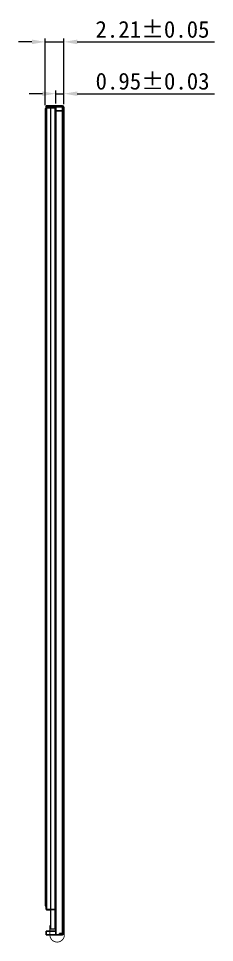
# Model space of a CAD drawing. Extents: x -8079 to -7581, y 1300 to 1653.
# Drawn here: x -7850.1 to -7826.7, y 1459.1 to 1569.2 of the extents above; entities that cross this region are included whole.
import ezdxf

# ---------------------------------------------------------------- set-up
doc = ezdxf.new("R2010")
doc.units = 0
doc.header["$LTSCALE"] = 0.3
doc.header["$PDMODE"] = 3
doc.layers.get('0').update_dxf_attribs({"linetype": 'CONTINUOUS'})
doc.layers.get('DEFPOINTS').update_dxf_attribs({"linetype": 'CONTINUOUS'})
doc.layers.add('DIM', color=1, linetype='CONTINUOUS', lineweight=9)
doc.layers.add('铁框', color=142, linetype='CONTINUOUS')
doc.styles.add('C-E02$0$RT', font='ROMANT.SHX')
doc.styles.add('宋体', font='')
doc.styles.get('宋体').set_extended_font_data('SimSun')
doc.dimstyles.new('STANDARD 03$0', dxfattribs={"dimscale": 0, "dimtxt": 1.5, "dimasz": 1.3, "dimexe": 0.8, "dimexo": 0.5, "dimgap": 0.5, "dimtad": 1, "dimzin": 0, "dimdsep": 46, "dimtxsty": 'C-E02$0$RT', "dimcen": 1, "dimclrd": 3, "dimclre": 3, "dimclrt": 3, "dimadec": 0, "dimazin": 0, "dimtfac": 1, "dimtmove": 0, "dimatfit": 3, "dimfxl": 1, "dimtolj": 1, "dimtzin": 0, "dimlwd": -1, "dimarcsym": 0})

# ---------------------------------------------------------------- blocks, each defined once
blk = doc.blocks.new('*D9')
at = {"color": 3, "lineweight": 9}
for p, q in [((-7846.94, 1558.9), (-7846.94, 1566.86)), ((-7844.73, 1559.05), (-7844.73, 1566.86)), ((-7848.54, 1566.46), (-7850.14, 1566.46)), ((-7846.94, 1566.46), (-7844.73, 1566.46)), ((-7843.13, 1566.46), (-7826.76, 1566.46))]:
    blk.add_line(p, q, dxfattribs=at)
at = {"color": 3}
for points in [[(-7848.54, 1566.73), (-7848.54, 1566.19), (-7846.94, 1566.46)], [(-7843.13, 1566.73), (-7843.13, 1566.19), (-7844.73, 1566.46)]]:
    blk.add_solid(points, dxfattribs=at)
at = {"layer": 'DEFPOINTS', "color": 0}
for p in [(-7844.73, 1566.46), (-7846.94, 1558.5), (-7844.73, 1558.65)]:
    blk.add_point(p, dxfattribs=at)
at = {"color": 3, "insert": (-7834.15, 1567.94), "char_height": 2, "attachment_point": 5, "style": '宋体'}
blk.add_mtext('\\A1;2.21%%P0.05', dxfattribs=at)
blk = doc.blocks.new('*D10')
at = {"color": 3, "lineweight": 9}
for p, q in [((-7847.28, 1560.28), (-7848.88, 1560.28)), ((-7845.68, 1559.1), (-7845.68, 1560.68)), ((-7845.68, 1560.28), (-7844.73, 1560.28)), ((-7844.73, 1559.05), (-7844.73, 1560.68)), ((-7843.13, 1560.28), (-7826.75, 1560.28))]:
    blk.add_line(p, q, dxfattribs=at)
at = {"color": 3}
for points in [[(-7847.28, 1560.55), (-7847.28, 1560.02), (-7845.68, 1560.28)], [(-7843.13, 1560.55), (-7843.13, 1560.02), (-7844.73, 1560.28)]]:
    blk.add_solid(points, dxfattribs=at)
at = {"layer": 'DEFPOINTS', "color": 0}
for p in [(-7844.73, 1560.28), (-7845.68, 1558.7), (-7844.73, 1558.65)]:
    blk.add_point(p, dxfattribs=at)
at = {"color": 3, "insert": (-7834.14, 1561.76), "char_height": 2, "attachment_point": 5, "style": '宋体'}
blk.add_mtext('\\A1;0.95%%P0.03', dxfattribs=at)
blk = doc.blocks.new('fe123')
at = {"layer": 'DIM'}
for p, q in [((-5596.16, 1139.43), (-5596.16, 1044.39)), ((-5596.16, 1139.43), (-5596.03, 1139.43)), ((-5596.03, 1139.53), (-5596.03, 1043.89)), ((-5596.03, 1139.53), (-5595.03, 1139.53)), ((-5595.53, 1139.53), (-5595.53, 1041.63)), ((-5595.03, 1139.53), (-5595.03, 1041.63)), ((-5595.03, 1139.43), (-5594.9, 1139.43)), ((-5594.9, 1139.43), (-5594.9, 1044.39)), ((-5596.16, 1044.39), (-5596.03, 1044.39)), ((-5595.03, 1044.39), (-5594.9, 1044.39)), ((-5596.03, 1043.89), (-5595.53, 1043.89)), ((-5595.53, 1041.63), (-5595.03, 1041.63))]:
    blk.add_line(p, q, dxfattribs=at)

msp = doc.modelspace()

# ---------------------------------------------------------------- linework, layer by layer
for p, q in [((-7845.6844, 1558.7023), (-7845.6844, 1460.0023)), ((-7845.6844, 1558.2523), (-7844.8844, 1558.2523)), ((-7846.8344, 1460.4523), (-7845.6844, 1460.4523)), ((-7846.8344, 1460.0023), (-7846.8344, 1460.4523)), ((-7845.2594, 1460.0023), (-7846.8344, 1460.0023))]:
    msp.add_line(p, q)
at = {"layer": 'DIM', "const_width": 0.1}
msp.add_lwpolyline([(-7846.3958, 1461.1523), (-7846.3958, 1460.0023, 1), (-7844.6611, 1460.0023), (-7844.6611, 1550.2275)], format="xyb", dxfattribs=at)
at = {"layer": '铁框'}
for p, q in [((-7846.8344, 1558.8523), (-7844.9344, 1558.8523)), ((-7846.8344, 1558.8523), (-7846.8344, 1463.0023)), ((-7846.8344, 1558.7023), (-7844.8844, 1558.7023)), ((-7844.8844, 1558.7023), (-7844.8844, 1460.1523)), ((-7844.7344, 1558.6523), (-7844.7344, 1460.2023)), ((-7846.8344, 1463.0023), (-7845.6844, 1463.0023)), ((-7845.2594, 1460.1523), (-7844.8844, 1460.1523)), ((-7845.2594, 1460.0023), (-7845.2594, 1460.1523)), ((-7845.2594, 1460.0023), (-7844.9344, 1460.0023))]:
    msp.add_line(p, q, dxfattribs=at)
for centre, start, end in [((-7844.9344, 1558.6523), 0, 90), ((-7844.9344, 1460.2023), 270, 0)]:
    msp.add_arc(centre, 0.2, start, end, dxfattribs=at)

# ---------------------------------------------------------------- block references
at = {"layer": 'DIM'}
msp.add_blockref('fe123', (-2250.7876, 419.0735), dxfattribs=at)

# ---------------------------------------------------------------- dimensions: what is measured, and where the dimension line sits
dim = msp.add_linear_dim(base=(-7844.7344, 1566.4587), p1=(-7846.9444, 1558.5023), p2=(-7844.7344, 1558.6523), text='<>%%P0.05', dimstyle='STANDARD 03$0', override={"dimscale": 1, "dimtxt": 2, "dimasz": 1.6, "dimexe": 0.3998, "dimexo": 0.3998, "dimgap": 0.3998, "dimtxsty": '宋体', "dimcen": 2, "dimfxl": 0.8, "dimlwd": 9, "dimlwe": 9})
dim.commit()
dim.dimension.update_dxf_attribs({"geometry": '*D9', "text_midpoint": (-7834.1458, 1566.4587), "dimtype": 128})
dim = msp.add_linear_dim(base=(-7844.7344, 1560.2847), p1=(-7845.6844, 1558.7023), p2=(-7844.7344, 1558.6523), text='<>%%P0.03', dimstyle='STANDARD 03$0', override={"dimscale": 1, "dimtxt": 2, "dimasz": 1.6, "dimexe": 0.3998, "dimexo": 0.3998, "dimgap": 0.3998, "dimtxsty": '宋体', "dimcen": 2, "dimfxl": 0.8, "dimlwd": 9, "dimlwe": 9})
dim.commit()
dim.dimension.update_dxf_attribs({"geometry": '*D10', "text_midpoint": (-7834.1402, 1561.7627)})

doc.saveas('drawing.dxf')
